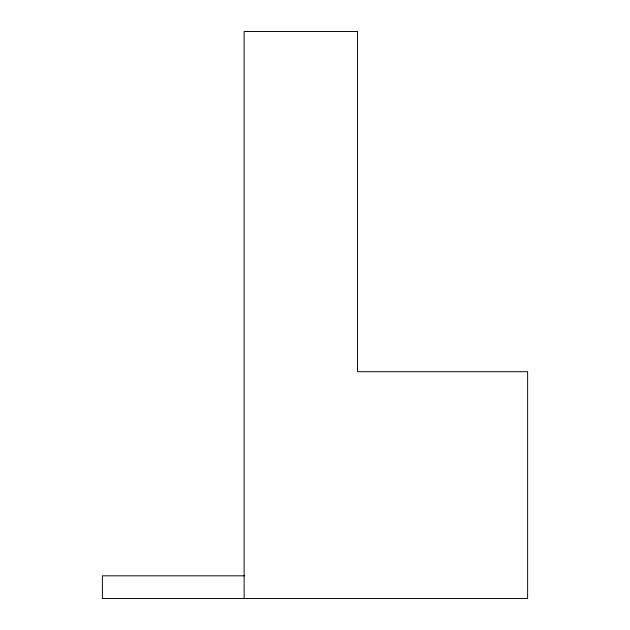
<?xml version="1.0" encoding="UTF-8"?>
<svg xmlns="http://www.w3.org/2000/svg" width="630" height="630" viewBox="0 0 630 630"><rect width="100%" height="100%" fill="white"/><g stroke="black" fill="none" stroke-linecap="round" stroke-linejoin="round"><path stroke-width="0.94" d="M244.369 575.82L102.375 575.82L102.375 598.5L527.625 598.5L527.625 371.7L357.525 371.7L357.525 31.5L244.125 31.5L244.125 598.5"/></g></svg>
